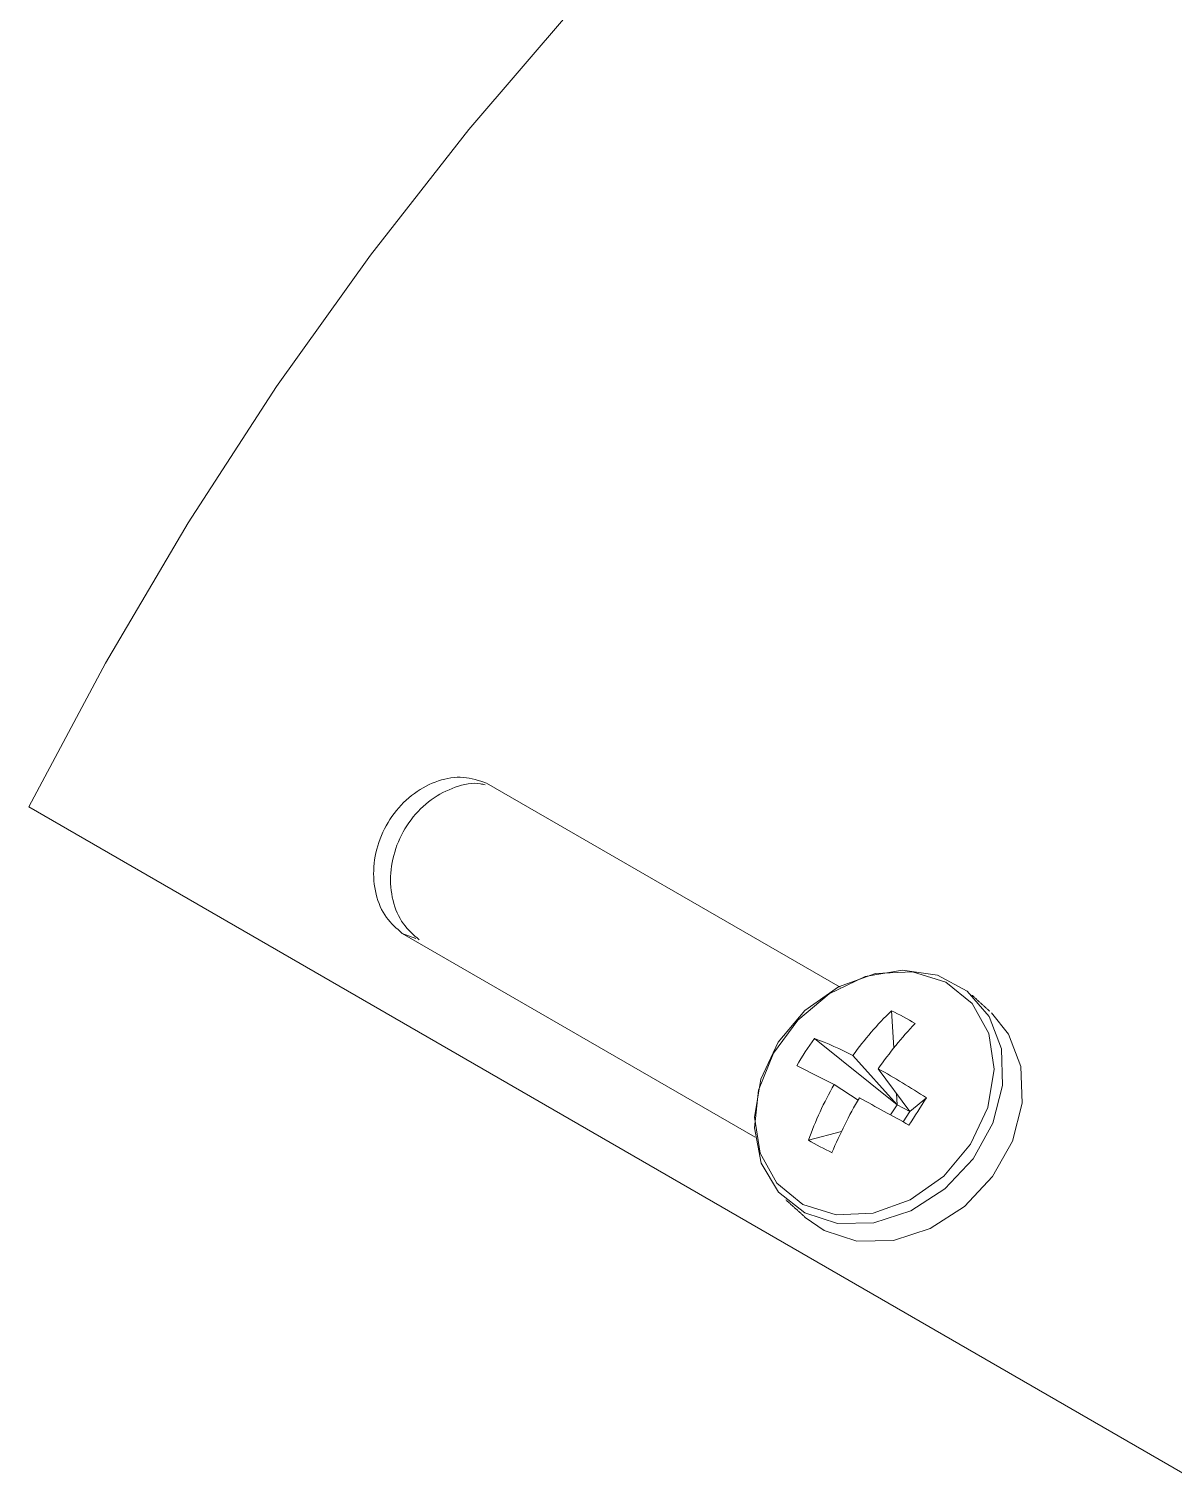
# Model space of a CAD drawing. Extents: x 12.1 to 108.7, y 1 to 80.4.
# Drawn here: x 71.991 to 73.323, y 10.71 to 12.391 of the extents above; entities that cross this region are included whole.
import ezdxf

# ---------------------------------------------------------------- set-up
doc = ezdxf.new("R2010")
doc.units = 0
doc.header["$MEASUREMENT"] = 0
doc.linetypes.add('SLD-Solid', pattern=[0])
doc.layers.get('0').update_dxf_attribs({"linetype": 'CONTINUOUS'})

msp = doc.modelspace()

# ---------------------------------------------------------------- linework, layer by layer
at = {"color": 7, "linetype": 'SLD-Solid', "lineweight": 15}
for p, q in [((72.9353, 11.2759), (72.5235, 11.5136)), ((71.9906, 11.4861), (73.3341, 10.7105)), ((72.4254, 11.3387), (72.8361, 11.1016)), ((72.4411, 11.3328), (72.4254, 11.3387)), ((72.995, 11.2485), (72.9976, 11.2053)), ((72.9054, 11.2163), (73.0015, 11.1392)), ((73.0015, 11.1392), (72.95, 11.1967)), ((72.9795, 11.1811), (73.0164, 11.1314)), ((72.9282, 11.1627), (72.9561, 11.1445)), ((73.0007, 11.1524), (73.0015, 11.1392)), ((73.0358, 11.1473), (73.0164, 11.1314)), ((73.0015, 11.1392), (72.9939, 11.1274)), ((73.0015, 11.1392), (73.0164, 11.1314)), ((73.0086, 11.1193), (73.0164, 11.1314)), ((72.8982, 11.098), (72.9368, 11.1081))]:
    msp.add_line(p, q, dxfattribs=at)
at = {"color": 7, "linetype": 'SLD-Solid', "lineweight": 15, "flags": 128}
for points in [[(74.3789, 13.2659), (74.2958, 13.2787), (74.1781, 13.2851), (74.056, 13.2785), (73.9301, 13.259), (73.8011, 13.2268), (73.6697, 13.1819), (73.5367, 13.1247), (73.4029, 13.0555), (73.2688, 12.9746), (73.1354, 12.8826), (73.0033, 12.7799), (72.8733, 12.667), (72.746, 12.5447), (72.6223, 12.4136), (72.5028, 12.2744), (72.3882, 12.128), (72.2791, 11.975), (72.176, 11.8165), (72.0797, 11.6532), (71.9906, 11.4861)], [(72.8939, 11.0133), (72.932, 11.0011), (72.9745, 11.0019), (73.0175, 11.0157), (73.0572, 11.0412), (73.09, 11.0762), (73.1131, 11.1176), (73.1244, 11.1616), (73.1229, 11.2044), (73.1088, 11.2421), (73.0832, 11.2715), (73.0484, 11.2899), (73.0077, 11.2957), (72.9645, 11.2883), (72.9226, 11.2684), (72.886, 11.2378), (72.8577, 11.1993), (72.8403, 11.1561), (72.8353, 11.1122), (72.8433, 11.0714), (72.8634, 11.0375), (72.8939, 11.0133)], [(72.8919, 11.0232), (72.9306, 11.0112), (72.9737, 11.0131), (73.0168, 11.0285), (73.0559, 11.0562), (73.0871, 11.0932), (73.1073, 11.1361), (73.1146, 11.1806), (73.1082, 11.2223), (73.0888, 11.2572), (73.0582, 11.2819), (73.0195, 11.2939), (72.9765, 11.2921), (72.9333, 11.2766), (72.8942, 11.249), (72.863, 11.2119), (72.8428, 11.169), (72.8355, 11.1246), (72.8419, 11.0828), (72.8614, 11.0479), (72.8919, 11.0232)], [(72.8946, 11.0081), (72.9165, 10.9927), (72.9547, 10.9805), (72.9972, 10.9813), (73.0402, 10.9951), (73.0799, 11.0206), (73.1127, 11.0556), (73.1358, 11.0969), (73.1471, 11.1409), (73.1456, 11.1837), (73.1314, 11.2215), (73.1114, 11.2462)]]:
    msp.add_lwpolyline(points, dxfattribs=at)
at = {"color": 7, "linetype": 'SLD-Solid', "lineweight": 15}
for centre, radius, start, end in [((73.2436, 10.9871), 0.3607, 133.5686, 144.4739), ((72.9027, 11.0409), 0.2271, 58.1646, 66.0299), ((73.3517, 10.9216), 0.4537, 136.509, 145.116), ((73.1089, 11.063), 0.2548, 143.0053, 151.5072), ((72.7523, 10.8081), 0.436, 63.0365, 69.4471), ((72.1389, 9.6576), 1.6995, 62.3273, 63.9596), ((72.4585, 10.2495), 1.0674, 57.258, 60.7827), ((73.2798, 10.9607), 0.4055, 150.1309, 160.216), ((73.4045, 10.8837), 0.5188, 149.4823, 157.3526), ((70.9329, 7.3762), 4.2801, 60.887, 61.7677), ((69.6273, 13.3167), 4.0403, 326.9884, 327.5241), ((73.0658, 11.3811), 0.329, 239.383, 244.8115)]:
    msp.add_arc(centre, radius, start, end, dxfattribs=at)
for points, knots in [([(72.5235, 11.5136), (72.5147, 11.5165), (72.4971, 11.5225), (72.4671, 11.5177), (72.4387, 11.5031), (72.4146, 11.4793), (72.398, 11.4491), (72.3906, 11.416), (72.3934, 11.3838), (72.4051, 11.3562), (72.4188, 11.3444), (72.4254, 11.3387)], [0, 0, 0, 0, 0.111406, 0.222795, 0.334613, 0.447009, 0.559577, 0.671925, 0.783947, 0.895763, 1, 1, 1, 1]), ([(72.5219, 11.5114), (72.52, 11.5119), (72.5092, 11.5149), (72.4867, 11.5098), (72.4584, 11.4959), (72.4343, 11.4719), (72.4177, 11.4418), (72.4103, 11.4086), (72.4131, 11.3765), (72.4248, 11.3489), (72.4384, 11.337), (72.445, 11.3313)], [0, 0, 0, 0, 0.025178, 0.147355, 0.270017, 0.393329, 0.516838, 0.640097, 0.762988, 0.885647, 1, 1, 1, 1])]:
    msp.add_open_spline(points, degree=3, knots=knots, dxfattribs=at)
for points in [[(73.1094, 11.248), (73.0887, 11.2668)], [(72.8719, 11.0287), (72.8946, 11.0081)]]:
    msp.add_open_spline(points, degree=1, dxfattribs=at)

doc.saveas('drawing.dxf')
